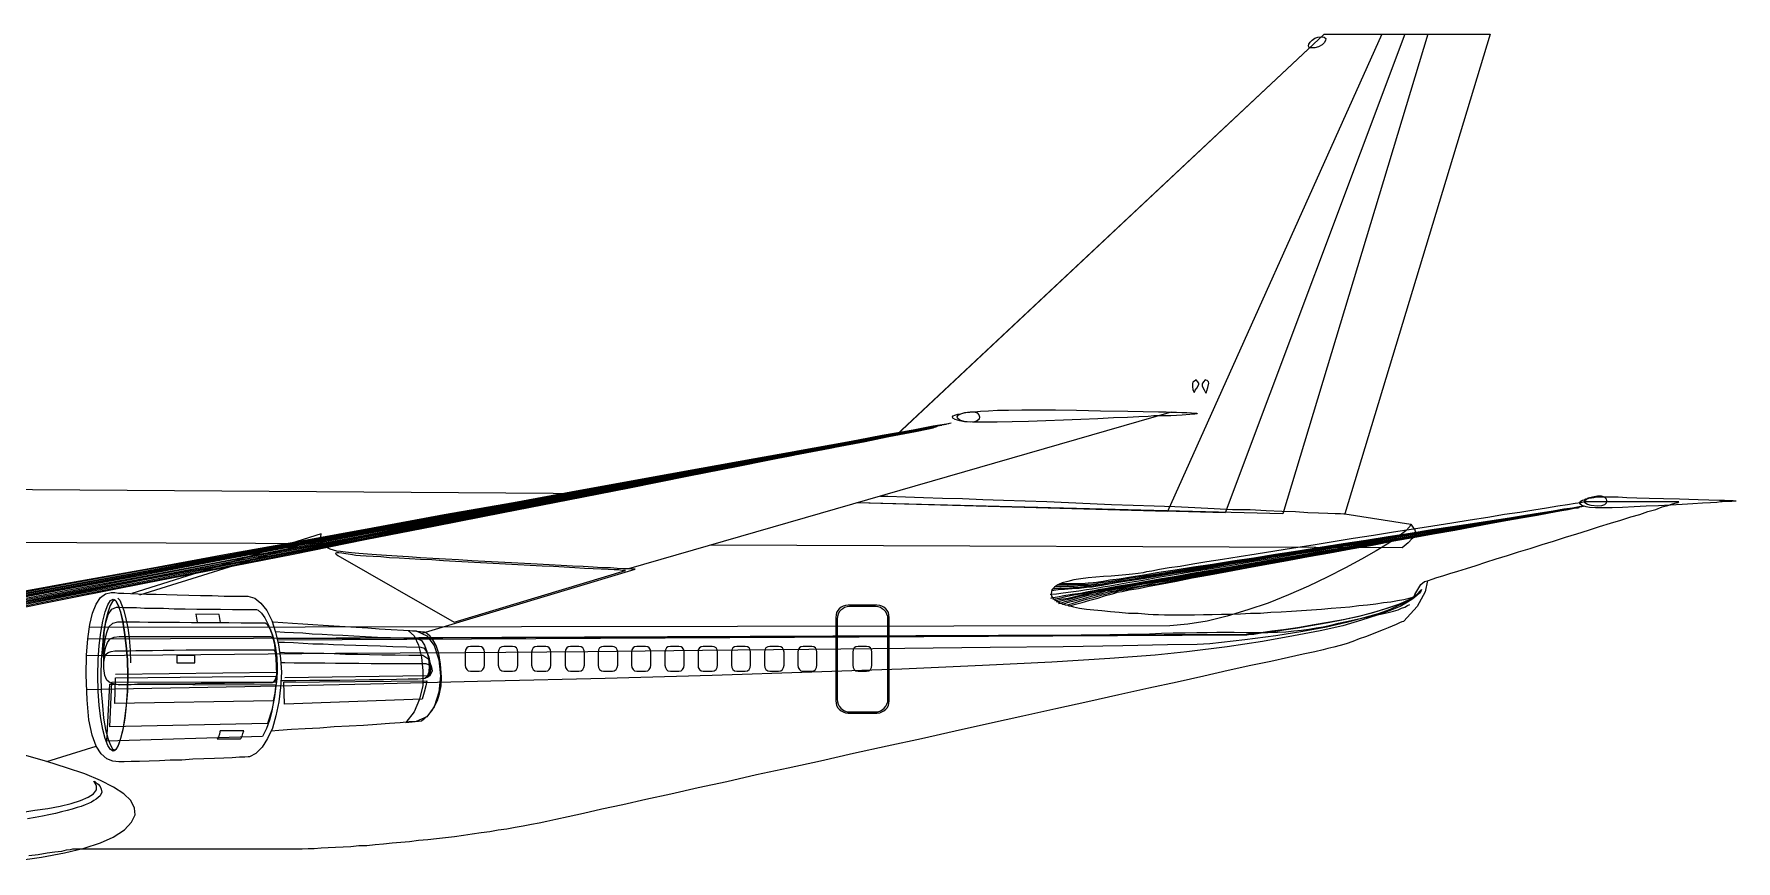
# Model space of a CAD drawing. Extents: x 895 to 2905, y -3 to 221.
# Drawn here: x 1027.1 to 1139.8, y -1.8 to 53 of the extents above; entities that cross this region are included whole.
import ezdxf

# ---------------------------------------------------------------- set-up
doc = ezdxf.new("R2010")
doc.units = 0
doc.header["$MEASUREMENT"] = 0
doc.layers.get('0').update_dxf_attribs({"linetype": 'CONTINUOUS'})

msp = doc.modelspace()

# ---------------------------------------------------------------- linework, layer by layer
for p, q in [((1102.37, 27.93), (1066.47, 17.57)), ((1027.97, 4.81), (1031.25, 5.83))]:
    msp.add_line(p, q)
at = {"linetype": 'Continuous'}
for points in [[(1117.85, 52.96), (1105.95, 21.28), (1081.58, 21.93)], [(1116.32, 52.96), (1102.14, 21.35), (1081.58, 21.93)], [(1084.21, 26.42), (1112.51, 52.96), (1119.37, 52.96), (1109.77, 21.2), (1081.59, 21.93)], [(1084.18, 26.42), (1112.51, 52.96)], [(1084.21, 26.42), (1112.51, 52.96), (1117.85, 52.96)], [(1084.21, 26.42), (1112.51, 52.96), (1116.32, 52.96)], [(1112.51, 52.96), (1123.49, 52.96), (1113.88, 21.2), (1118.23, 20.51), (1118.46, 20.19)], [(1112.33, 52.78), (1112.51, 52.76), (1112.61, 52.66), (1112.59, 52.53), (1112.51, 52.38), (1112.36, 52.25), (1112.13, 52.12), (1111.88, 52.05), (1111.6, 52.05), (1111.49, 52.1), (1111.47, 52.17), (1111.49, 52.3), (1111.57, 52.43), (1111.7, 52.55), (1111.88, 52.68), (1112.08, 52.76), (1112.33, 52.78)], [(1103.9, 29.23), (1103.92, 29.25), (1103.97, 29.38), (1104.07, 29.53), (1104.2, 29.76), (1104.2, 29.86), (1104.13, 29.96), (1104.05, 30.04), (1104.02, 30.07), (1104, 30.04), (1103.92, 29.99), (1103.82, 29.91), (1103.8, 29.84), (1103.8, 29.74), (1103.8, 29.61), (1103.82, 29.43), (1103.9, 29.23)], [(1104.68, 29.2), (1104.71, 29.25), (1104.74, 29.35), (1104.81, 29.56), (1104.86, 29.86), (1104.84, 29.94), (1104.76, 30.02), (1104.68, 30.04), (1104.63, 30.07), (1104.61, 30.04), (1104.53, 29.96), (1104.46, 29.86), (1104.43, 29.79), (1104.43, 29.68), (1104.48, 29.56), (1104.56, 29.41), (1104.68, 29.2)], [(1024.46, 15.38), (1029.37, 16.29), (1034.32, 17.24), (1039.28, 18.15), (1044.18, 19.06), (1049.01, 19.95), (1053.71, 20.84), (1058.29, 21.68), (1062.63, 22.49), (1066.75, 23.26), (1070.61, 23.99), (1074.14, 24.65), (1077.34, 25.24), (1080.14, 25.75), (1082.53, 26.2), (1084.46, 26.56), (1085.88, 26.81), (1086.74, 26.99), (1087.05, 27.04)], [(1024.54, 15.46), (1029.47, 16.37), (1034.43, 17.29), (1039.38, 18.23), (1044.28, 19.12), (1049.11, 20.03), (1053.84, 20.89), (1058.39, 21.73), (1062.76, 22.55), (1066.87, 23.31), (1070.74, 24.02), (1074.29, 24.68), (1077.47, 25.26), (1080.29, 25.8), (1082.68, 26.23), (1084.61, 26.58), (1086.01, 26.84), (1086.9, 27.02), (1087.2, 27.07)], [(1024.59, 15.56), (1029.52, 16.47), (1034.5, 17.39), (1039.46, 18.3), (1044.39, 19.19), (1049.21, 20.11), (1053.94, 20.97), (1058.51, 21.81), (1062.88, 22.62), (1067, 23.38), (1070.86, 24.1), (1074.42, 24.73), (1077.62, 25.31), (1080.44, 25.85), (1082.83, 26.28), (1084.74, 26.64), (1086.16, 26.89), (1087.05, 27.07), (1087.35, 27.12)], [(1024.67, 15.63), (1029.62, 16.52), (1034.58, 17.44), (1039.56, 18.35), (1044.49, 19.27), (1049.32, 20.16), (1054.04, 21.02), (1058.62, 21.86), (1062.99, 22.65), (1067.13, 23.41), (1070.99, 24.12), (1074.55, 24.78), (1077.75, 25.37), (1080.57, 25.87), (1082.96, 26.31), (1084.89, 26.66), (1086.31, 26.92), (1087.2, 27.09), (1087.51, 27.14)], [(1024.74, 15.71), (1029.7, 16.63), (1034.68, 17.54), (1039.66, 18.43), (1044.59, 19.34), (1049.44, 20.23), (1054.17, 21.1), (1058.74, 21.94), (1063.11, 22.72), (1067.26, 23.49), (1071.14, 24.2), (1074.7, 24.83), (1077.9, 25.42), (1080.72, 25.92), (1083.11, 26.36), (1085.04, 26.71), (1086.47, 26.97), (1087.35, 27.14), (1087.66, 27.19)], [(1024.82, 15.79), (1029.78, 16.7), (1034.76, 17.59), (1039.74, 18.51), (1044.69, 19.39), (1049.54, 20.28), (1054.27, 21.15), (1058.87, 21.96), (1063.24, 22.77), (1067.38, 23.51), (1071.27, 24.22), (1074.83, 24.86), (1078.05, 25.44), (1080.88, 25.95), (1083.26, 26.41), (1085.19, 26.74), (1086.62, 27.02), (1087.51, 27.17), (1087.81, 27.22)], [(1088.32, 27.8), (1088.45, 27.83), (1088.6, 27.86), (1088.8, 27.91), (1089.06, 27.93), (1089.36, 27.96), (1089.77, 28.01), (1090.28, 28.03), (1090.89, 28.06), (1091.62, 28.06), (1092.49, 28.08), (1093.53, 28.08), (1094.72, 28.08), (1096.12, 28.06), (1097.7, 28.03), (1099.5, 28.01), (1101.53, 27.96), (1101.61, 27.96), (1101.79, 27.96), (1102.04, 27.96), (1102.37, 27.93), (1102.73, 27.93), (1103.08, 27.91), (1103.41, 27.91), (1103.72, 27.88), (1103.95, 27.86), (1104.07, 27.86), (1104.1, 27.83), (1103.95, 27.8), (1103.62, 27.78), (1103.11, 27.73), (1102.35, 27.7), (1101.36, 27.68), (1101.23, 27.68), (1100.85, 27.65), (1100.24, 27.63), (1099.48, 27.58), (1098.56, 27.55), (1097.52, 27.5), (1096.4, 27.45), (1095.26, 27.4), (1094.09, 27.35), (1092.94, 27.32), (1091.85, 27.3), (1090.86, 27.27), (1089.97, 27.27), (1089.24, 27.27), (1088.7, 27.3), (1088.4, 27.35), (1088.09, 27.45), (1087.94, 27.53), (1087.91, 27.63), (1087.96, 27.68), (1088.07, 27.73), (1088.19, 27.78), (1088.27, 27.8), (1088.32, 27.8)], [(1089.08, 27.96), (1089.34, 27.96), (1089.54, 27.88), (1089.64, 27.75), (1089.69, 27.63), (1089.67, 27.47), (1089.54, 27.37), (1089.36, 27.3), (1089.08, 27.27), (1088.68, 27.32), (1088.4, 27.4), (1088.24, 27.53), (1088.22, 27.63), (1088.29, 27.73), (1088.47, 27.83), (1088.73, 27.91), (1089.08, 27.96)], [(1086.9, 26.99), (1086.59, 26.94), (1085.73, 26.76), (1084.31, 26.51), (1082.37, 26.15), (1080.01, 25.7), (1077.19, 25.19), (1074.01, 24.58), (1070.48, 23.92), (1066.62, 23.21), (1062.5, 22.44), (1058.16, 21.63), (1053.61, 20.77), (1048.91, 19.88), (1044.08, 18.99), (1039.18, 18.07), (1034.25, 17.13), (1029.29, 16.22), (1024.39, 15.3)], [(1086.9, 26.99), (1086.59, 26.94), (1085.73, 26.76), (1084.31, 26.51), (1082.37, 26.13), (1080.01, 25.7), (1077.22, 25.16), (1074.01, 24.55), (1070.48, 23.89), (1066.65, 23.16), (1062.53, 22.39), (1058.18, 21.55), (1053.64, 20.72), (1048.93, 19.83), (1044.11, 18.91), (1039.2, 17.97), (1034.27, 17.03), (1029.32, 16.12), (1024.41, 15.18)], [(1024.46, 15.13), (1029.37, 16.07), (1034.3, 17.01), (1039.23, 17.95), (1044.13, 18.86), (1048.93, 19.78), (1053.64, 20.69), (1058.16, 21.53), (1062.5, 22.37), (1066.62, 23.16), (1070.46, 23.87), (1073.99, 24.55), (1077.17, 25.16), (1079.96, 25.7), (1082.35, 26.13), (1084.25, 26.51), (1085.68, 26.76), (1086.54, 26.94), (1086.85, 26.99)], [(1024.52, 15.05), (1029.42, 15.99), (1034.35, 16.93), (1039.28, 17.87), (1044.16, 18.81), (1048.96, 19.73), (1053.66, 20.64), (1058.18, 21.5), (1062.5, 22.32), (1066.62, 23.1), (1070.46, 23.84), (1073.99, 24.5), (1077.17, 25.11), (1079.96, 25.64), (1082.32, 26.1), (1084.23, 26.48), (1085.65, 26.74), (1086.52, 26.92), (1086.82, 26.97)], [(1024.54, 15), (1029.45, 15.94), (1034.37, 16.88), (1039.28, 17.84), (1044.16, 18.79), (1048.96, 19.7), (1053.64, 20.59), (1058.16, 21.48), (1062.5, 22.29), (1066.59, 23.08), (1070.43, 23.82), (1073.94, 24.5), (1077.11, 25.11), (1079.91, 25.64), (1082.27, 26.1), (1084.18, 26.46), (1085.6, 26.74), (1086.47, 26.92), (1086.77, 26.97)], [(1024.57, 14.92), (1029.45, 15.86), (1034.35, 16.83), (1039.28, 17.77), (1044.16, 18.71), (1048.93, 19.65), (1053.61, 20.54), (1058.13, 21.43), (1062.45, 22.27), (1066.57, 23.05), (1070.38, 23.79), (1073.91, 24.48), (1077.06, 25.09), (1079.86, 25.62), (1082.22, 26.08), (1084.13, 26.43), (1085.55, 26.71), (1086.41, 26.89), (1086.72, 26.94)], [(1024.67, 14.85), (1029.55, 15.81), (1034.45, 16.75), (1039.36, 17.72), (1044.21, 18.66), (1049.01, 19.6), (1053.66, 20.49), (1058.18, 21.38), (1062.48, 22.22), (1066.57, 23), (1070.38, 23.74), (1073.89, 24.43), (1077.06, 25.03), (1079.83, 25.59), (1082.2, 26.05), (1084.1, 26.41), (1085.5, 26.69), (1086.36, 26.86), (1086.67, 26.92)], [(1024.74, 14.77), (1029.6, 15.74), (1034.5, 16.68), (1039.38, 17.64), (1044.23, 18.61), (1049.01, 19.52), (1053.66, 20.44), (1058.16, 21.33), (1062.48, 22.16), (1066.54, 22.95), (1070.36, 23.71), (1073.86, 24.4), (1077.01, 25.01), (1079.81, 25.54), (1082.15, 26.03), (1084.05, 26.38), (1085.45, 26.66), (1086.31, 26.84), (1086.62, 26.89)], [(1024.8, 14.69), (1029.65, 15.66), (1034.55, 16.63), (1039.43, 17.59), (1044.28, 18.53), (1049.04, 19.5), (1053.69, 20.41), (1058.18, 21.3), (1062.48, 22.14), (1066.54, 22.93), (1070.36, 23.69), (1073.84, 24.37), (1076.99, 25.01), (1079.76, 25.54), (1082.12, 26), (1084, 26.38), (1085.4, 26.66), (1086.26, 26.84), (1086.57, 26.89)], [(964.35, 23.26), (1064.61, 22.55)], [(964.35, 23.26), (1064.61, 22.55)], [(964.35, 23.26), (1064.61, 22.55)], [(1083.14, 22.38), (1083.64, 22.37), (1084.79, 22.32), (1085.98, 22.29), (1087.25, 22.24), (1088.57, 22.22), (1089.92, 22.16), (1091.29, 22.11), (1092.72, 22.06), (1094.14, 22.01), (1095.59, 21.96), (1097.01, 21.89), (1098.43, 21.83), (1099.86, 21.78), (1101.25, 21.73), (1102.63, 21.68), (1103.95, 21.63), (1105.22, 21.55), (1106.44, 21.5), (1107.61, 21.48), (1108.67, 21.43), (1109.69, 21.38), (1110.6, 21.35), (1111.42, 21.3), (1112.13, 21.28), (1112.74, 21.25), (1113.22, 21.22), (1113.58, 21.22), (1113.81, 21.2), (1113.88, 21.2), (1118.23, 20.51), (1118.18, 20.36), (1117.9, 20.08), (1117.44, 19.73), (1116.78, 19.27), (1115.94, 18.76), (1114.98, 18.2), (1113.91, 17.62), (1112.71, 17.01), (1111.47, 16.42), (1110.15, 15.84), (1108.8, 15.3), (1107.45, 14.85), (1106.08, 14.44), (1104.76, 14.11), (1103.49, 13.91), (1102.3, 13.8), (1030.79, 13.68)], [(1083.14, 22.38), (1083.64, 22.37), (1084.79, 22.32), (1085.98, 22.29), (1087.25, 22.24), (1088.57, 22.22), (1089.92, 22.16), (1091.29, 22.11), (1092.72, 22.06), (1094.14, 22.01), (1095.59, 21.96), (1097.01, 21.89), (1098.43, 21.83), (1099.86, 21.78), (1101.25, 21.73), (1102.63, 21.68), (1103.95, 21.63), (1105.22, 21.55), (1106.44, 21.5), (1107.61, 21.48), (1108.67, 21.43), (1109.69, 21.38), (1110.6, 21.35), (1111.42, 21.3), (1112.13, 21.28), (1112.74, 21.25), (1113.22, 21.22), (1113.58, 21.22), (1113.81, 21.2), (1113.88, 21.2), (1118.23, 20.51), (1118.35, 20.34), (1118.48, 20.21), (1118.53, 20.06), (1118.56, 19.93), (1118.48, 19.78), (1118.33, 19.57), (1118.05, 19.29), (1117.67, 18.96), (1071.9, 19.13)], [(1129.46, 21.66), (1129.36, 21.63), (1129.1, 21.61), (1128.67, 21.53), (1128.09, 21.43), (1127.38, 21.3), (1126.54, 21.17), (1125.57, 21), (1124.5, 20.82), (1123.36, 20.64), (1122.12, 20.44), (1120.79, 20.21), (1119.42, 19.98), (1118, 19.75), (1116.55, 19.5), (1115.08, 19.24), (1113.6, 19.01), (1112.1, 18.76), (1110.63, 18.51), (1109.16, 18.25), (1107.73, 18.02), (1106.36, 17.79), (1105.04, 17.57), (1103.77, 17.36), (1102.6, 17.16), (1101.51, 16.98), (1100.52, 16.8), (1099.65, 16.65), (1098.92, 16.52), (1098.31, 16.42), (1097.85, 16.35), (1097.54, 16.29), (1097.42, 16.27), (1097.16, 16.22), (1096.78, 16.17), (1096.27, 16.09), (1095.74, 16.02), (1095.23, 15.96), (1094.8, 15.89), (1094.49, 15.86), (1094.37, 15.84)], [(1094.42, 15.63), (1094.55, 15.66), (1094.85, 15.71), (1095.28, 15.79), (1095.82, 15.89), (1096.38, 15.96), (1096.88, 16.07), (1097.29, 16.14), (1097.54, 16.19), (1097.67, 16.22), (1097.98, 16.27), (1098.43, 16.35), (1099.04, 16.45), (1099.78, 16.57), (1100.64, 16.73), (1101.61, 16.9), (1102.7, 17.08), (1103.87, 17.29), (1105.12, 17.49), (1106.44, 17.72), (1107.81, 17.95), (1109.23, 18.2), (1110.68, 18.45), (1112.15, 18.71), (1113.65, 18.96), (1115.13, 19.22), (1116.6, 19.47), (1118.05, 19.7), (1119.45, 19.95), (1120.82, 20.18), (1122.12, 20.41), (1123.36, 20.61), (1124.5, 20.82), (1125.57, 21), (1126.54, 21.15), (1127.38, 21.3), (1128.09, 21.43), (1128.65, 21.53), (1129.08, 21.61), (1129.33, 21.63), (1129.43, 21.66)], [(1094.44, 15.94), (1094.47, 15.76), (1094.57, 15.61), (1094.72, 15.48), (1094.95, 15.35), (1095.21, 15.23), (1095.54, 15.15), (1095.92, 15.05), (1096.32, 14.97), (1096.78, 14.9), (1097.26, 14.85), (1097.8, 14.8), (1098.36, 14.74), (1098.94, 14.69), (1099.55, 14.64), (1100.19, 14.62), (1100.85, 14.57), (1101.18, 14.54), (1101.53, 14.54), (1101.94, 14.52), (1102.4, 14.52), (1102.88, 14.52), (1103.39, 14.52), (1103.92, 14.52), (1104.51, 14.54), (1105.09, 14.54), (1105.7, 14.57), (1106.34, 14.57), (1106.97, 14.59), (1107.63, 14.62), (1108.29, 14.64), (1108.98, 14.69), (1109.66, 14.72), (1110.33, 14.77), (1111.01, 14.8), (1111.67, 14.85), (1112.33, 14.9), (1112.97, 14.95), (1113.6, 15), (1114.21, 15.05), (1114.8, 15.13), (1115.38, 15.18), (1115.92, 15.25), (1116.42, 15.33), (1116.91, 15.38), (1117.36, 15.46), (1117.77, 15.53), (1118.13, 15.63), (1118.46, 15.71), (1118.51, 15.86), (1118.69, 16.19), (1118.89, 16.52), (1119.14, 16.73), (1119.22, 16.75), (1119.4, 16.8), (1119.65, 16.88), (1119.96, 16.98), (1120.36, 17.11), (1120.82, 17.26), (1121.35, 17.41), (1121.91, 17.59), (1122.55, 17.79), (1123.21, 18), (1123.89, 18.23), (1124.63, 18.45), (1125.37, 18.68), (1126.13, 18.91), (1126.92, 19.17), (1127.68, 19.39), (1128.47, 19.65), (1129.23, 19.88), (1129.99, 20.13), (1130.73, 20.36), (1131.44, 20.59), (1132.13, 20.79), (1132.79, 21), (1133.4, 21.17), (1133.93, 21.35), (1134.44, 21.5), (1134.87, 21.66), (1135.25, 21.76), (1135.56, 21.86), (1135.79, 21.94), (1135.91, 21.96), (1135.96, 21.99), (1129.79, 21.99), (1129.71, 21.99), (1129.48, 21.94), (1129.1, 21.89), (1128.6, 21.81), (1127.96, 21.71), (1127.22, 21.58), (1126.38, 21.45), (1125.44, 21.3), (1124.43, 21.15), (1123.34, 20.97), (1122.17, 20.79), (1120.95, 20.59), (1119.7, 20.39), (1118.41, 20.18), (1117.08, 19.98), (1115.76, 19.78), (1114.42, 19.57), (1113.1, 19.34), (1111.77, 19.14), (1110.48, 18.94), (1109.23, 18.73), (1108.01, 18.53), (1106.87, 18.35), (1105.78, 18.18), (1104.74, 18.02), (1103.82, 17.87), (1102.98, 17.72), (1102.24, 17.62), (1101.61, 17.51), (1101.1, 17.41), (1100.75, 17.36), (1100.52, 17.31), (1100.19, 17.26), (1099.81, 17.21), (1099.37, 17.16), (1098.89, 17.13), (1098.41, 17.08), (1097.9, 17.06), (1097.39, 17.01), (1096.88, 16.96), (1096.4, 16.9), (1095.94, 16.83), (1095.54, 16.73), (1095.16, 16.63), (1094.88, 16.5), (1094.65, 16.35), (1094.49, 16.17), (1094.44, 15.94)], [(1129.46, 21.66), (1129.36, 21.63), (1129.1, 21.61), (1128.67, 21.53), (1128.09, 21.43), (1127.38, 21.33), (1126.54, 21.17), (1125.57, 21.02), (1124.5, 20.84), (1123.36, 20.67), (1122.12, 20.46), (1120.79, 20.23), (1119.42, 20), (1118, 19.78), (1116.55, 19.55), (1115.08, 19.29), (1113.58, 19.06), (1112.1, 18.81), (1110.6, 18.56), (1109.16, 18.33), (1107.73, 18.1), (1106.34, 17.87), (1105.01, 17.64), (1103.77, 17.44), (1102.58, 17.26), (1101.51, 17.08), (1100.52, 16.9), (1099.63, 16.78), (1098.89, 16.65), (1098.28, 16.55), (1097.82, 16.47), (1097.52, 16.42), (1097.39, 16.4), (1097.16, 16.35), (1096.78, 16.32), (1096.3, 16.27), (1095.82, 16.24), (1095.33, 16.19), (1094.9, 16.17), (1094.62, 16.14), (1094.52, 16.14)], [(1094.55, 15.56), (1094.67, 15.58), (1094.98, 15.63), (1095.41, 15.74), (1095.94, 15.84), (1096.5, 15.94), (1097.01, 16.04), (1097.44, 16.12), (1097.7, 16.17), (1097.82, 16.19), (1098.13, 16.24), (1098.59, 16.32), (1099.17, 16.42), (1099.91, 16.57), (1100.77, 16.7), (1101.76, 16.88), (1102.83, 17.06), (1104, 17.26), (1105.24, 17.49), (1106.54, 17.72), (1107.91, 17.95), (1109.33, 18.2), (1110.78, 18.45), (1112.23, 18.68), (1113.73, 18.96), (1115.2, 19.22), (1116.65, 19.45), (1118.1, 19.7), (1119.5, 19.95), (1120.85, 20.18), (1122.17, 20.41), (1123.39, 20.61), (1124.53, 20.82), (1125.6, 21), (1126.54, 21.15), (1127.38, 21.3), (1128.09, 21.43), (1128.67, 21.53), (1129.08, 21.61), (1129.33, 21.63), (1129.43, 21.66)], [(1094.62, 16.27), (1094.72, 16.27), (1095, 16.29), (1095.41, 16.29), (1095.89, 16.32), (1096.38, 16.35), (1096.83, 16.4), (1097.21, 16.42), (1097.47, 16.45), (1097.59, 16.47), (1097.9, 16.52), (1098.36, 16.6), (1098.97, 16.7), (1099.7, 16.83), (1100.57, 16.96), (1101.56, 17.13), (1102.65, 17.31), (1103.82, 17.49), (1105.09, 17.72), (1106.41, 17.92), (1107.78, 18.15), (1109.21, 18.38), (1110.68, 18.61), (1112.15, 18.86), (1113.65, 19.12), (1115.15, 19.34), (1116.63, 19.6), (1118.08, 19.83), (1119.5, 20.06), (1120.87, 20.28), (1122.19, 20.49), (1123.41, 20.69), (1124.58, 20.87), (1125.65, 21.05), (1126.61, 21.2), (1127.45, 21.35), (1128.16, 21.45), (1128.75, 21.55), (1129.18, 21.63), (1129.43, 21.66), (1129.54, 21.68)], [(1094.67, 15.46), (1094.8, 15.48), (1095.1, 15.56), (1095.56, 15.63), (1096.1, 15.76), (1096.65, 15.89), (1097.16, 15.99), (1097.57, 16.09), (1097.85, 16.14), (1097.98, 16.17), (1098.28, 16.22), (1098.71, 16.29), (1099.32, 16.4), (1100.06, 16.55), (1100.92, 16.7), (1101.89, 16.85), (1102.96, 17.06), (1104.13, 17.26), (1105.35, 17.46), (1106.67, 17.69), (1108.01, 17.92), (1109.44, 18.18), (1110.86, 18.43), (1112.33, 18.68), (1113.81, 18.94), (1115.25, 19.19), (1116.73, 19.45), (1118.15, 19.7), (1119.55, 19.93), (1120.9, 20.18), (1122.19, 20.39), (1123.41, 20.61), (1124.55, 20.82), (1125.6, 21), (1126.56, 21.15), (1127.38, 21.3), (1128.09, 21.43), (1128.67, 21.53), (1129.08, 21.61), (1129.33, 21.63), (1129.43, 21.66)], [(1094.72, 16.4), (1094.83, 16.4), (1095.1, 16.4), (1095.51, 16.42), (1095.97, 16.42), (1096.45, 16.45), (1096.91, 16.47), (1097.29, 16.5), (1097.52, 16.52), (1097.65, 16.55), (1097.95, 16.6), (1098.41, 16.68), (1099.02, 16.78), (1099.75, 16.88), (1100.62, 17.03), (1101.61, 17.18), (1102.7, 17.36), (1103.87, 17.57), (1105.14, 17.77), (1106.46, 17.97), (1107.86, 18.2), (1109.28, 18.43), (1110.73, 18.66), (1112.23, 18.91), (1113.73, 19.14), (1115.2, 19.39), (1116.68, 19.62), (1118.15, 19.85), (1119.57, 20.08), (1120.95, 20.31), (1122.24, 20.51), (1123.49, 20.72), (1124.66, 20.92), (1125.72, 21.07), (1126.69, 21.22), (1127.53, 21.38), (1128.24, 21.48), (1128.82, 21.58), (1129.26, 21.66), (1129.51, 21.68), (1129.61, 21.71)], [(1094.8, 15.38), (1094.93, 15.41), (1095.23, 15.48), (1095.69, 15.58), (1096.22, 15.74), (1096.78, 15.86), (1097.29, 15.99), (1097.72, 16.09), (1097.98, 16.14), (1098.1, 16.17), (1098.41, 16.22), (1098.87, 16.29), (1099.45, 16.4), (1100.19, 16.52), (1101.03, 16.68), (1101.99, 16.85), (1103.06, 17.03), (1104.23, 17.24), (1105.45, 17.46), (1106.77, 17.69), (1108.11, 17.92), (1109.51, 18.18), (1110.94, 18.43), (1112.38, 18.68), (1113.86, 18.94), (1115.31, 19.19), (1116.75, 19.45), (1118.18, 19.7), (1119.57, 19.93), (1120.92, 20.16), (1122.22, 20.39), (1123.41, 20.61), (1124.55, 20.82), (1125.6, 21), (1126.54, 21.15), (1127.38, 21.3), (1128.09, 21.43), (1128.65, 21.53), (1129.05, 21.61), (1129.31, 21.63), (1129.41, 21.66)], [(1094.85, 16.5), (1094.95, 16.5), (1095.21, 16.5), (1095.56, 16.5), (1096.02, 16.52), (1096.45, 16.52), (1096.88, 16.55), (1097.24, 16.57), (1097.47, 16.6), (1097.59, 16.63), (1097.9, 16.68), (1098.36, 16.75), (1098.97, 16.83), (1099.73, 16.96), (1100.59, 17.11), (1101.58, 17.26), (1102.68, 17.44), (1103.87, 17.62), (1105.12, 17.82), (1106.46, 18.02), (1107.84, 18.25), (1109.28, 18.48), (1110.73, 18.71), (1112.23, 18.94), (1113.73, 19.19), (1115.23, 19.42), (1116.7, 19.65), (1118.18, 19.88), (1119.6, 20.11), (1120.97, 20.34), (1122.29, 20.54), (1123.54, 20.74), (1124.68, 20.92), (1125.77, 21.1), (1126.74, 21.25), (1127.58, 21.38), (1128.29, 21.48), (1128.87, 21.58), (1129.31, 21.66), (1129.56, 21.68), (1129.66, 21.71)], [(1094.93, 15.28), (1095.05, 15.3), (1095.36, 15.41), (1095.82, 15.51), (1096.35, 15.66), (1096.91, 15.81), (1097.44, 15.94), (1097.85, 16.04), (1098.13, 16.12), (1098.26, 16.14), (1098.56, 16.19), (1098.99, 16.27), (1099.6, 16.4), (1100.31, 16.52), (1101.18, 16.68), (1102.14, 16.83), (1103.21, 17.03), (1104.35, 17.24), (1105.57, 17.44), (1106.87, 17.67), (1108.22, 17.92), (1109.61, 18.15), (1111.04, 18.4), (1112.49, 18.66), (1113.93, 18.94), (1115.38, 19.19), (1116.83, 19.45), (1118.25, 19.67), (1119.63, 19.93), (1120.97, 20.16), (1122.24, 20.39), (1123.46, 20.61), (1124.58, 20.82), (1125.62, 21), (1126.56, 21.15), (1127.38, 21.3), (1128.09, 21.43), (1128.65, 21.53), (1129.05, 21.61), (1129.33, 21.63), (1129.41, 21.66)], [(1095, 16.6), (1095.08, 16.6), (1095.33, 16.6), (1095.66, 16.6), (1096.07, 16.6), (1096.48, 16.6), (1096.88, 16.63), (1097.21, 16.65), (1097.44, 16.68), (1097.57, 16.7), (1097.87, 16.75), (1098.33, 16.83), (1098.94, 16.9), (1099.7, 17.03), (1100.57, 17.16), (1101.56, 17.34), (1102.65, 17.49), (1103.85, 17.69), (1105.12, 17.87), (1106.44, 18.1), (1107.84, 18.3), (1109.28, 18.53), (1110.76, 18.76), (1112.23, 18.99), (1113.76, 19.24), (1115.25, 19.47), (1116.73, 19.7), (1118.2, 19.93), (1119.63, 20.16), (1121, 20.36), (1122.32, 20.56), (1123.59, 20.77), (1124.76, 20.94), (1125.83, 21.12), (1126.79, 21.28), (1127.65, 21.4), (1128.37, 21.53), (1128.95, 21.61), (1129.38, 21.68), (1129.64, 21.71), (1129.74, 21.73)], [(1095.16, 15.23), (1095.28, 15.25), (1095.59, 15.35), (1096.04, 15.46), (1096.58, 15.61), (1097.11, 15.76), (1097.62, 15.89), (1098.05, 15.99), (1098.31, 16.07), (1098.43, 16.09), (1098.74, 16.14), (1099.2, 16.24), (1099.81, 16.35), (1100.52, 16.47), (1101.38, 16.65), (1102.32, 16.8), (1103.39, 17.01), (1104.53, 17.21), (1105.75, 17.44), (1107.05, 17.67), (1108.39, 17.9), (1109.77, 18.15), (1111.19, 18.4), (1112.61, 18.66), (1114.06, 18.91), (1115.51, 19.17), (1116.93, 19.42), (1118.33, 19.67), (1119.7, 19.93), (1121.02, 20.16), (1122.29, 20.39), (1123.51, 20.61), (1124.63, 20.79), (1125.65, 21), (1126.59, 21.15), (1127.4, 21.3), (1128.09, 21.43), (1128.65, 21.53), (1129.05, 21.61), (1129.33, 21.63), (1129.41, 21.66)], [(1095.38, 15.15), (1095.51, 15.18), (1095.82, 15.28), (1096.25, 15.41), (1096.78, 15.56), (1097.32, 15.69), (1097.82, 15.84), (1098.23, 15.94), (1098.48, 16.02), (1098.64, 16.04), (1098.94, 16.12), (1099.4, 16.19), (1100.01, 16.32), (1100.72, 16.45), (1101.58, 16.6), (1102.55, 16.78), (1103.59, 16.98), (1104.74, 17.18), (1105.95, 17.41), (1107.23, 17.64), (1108.55, 17.87), (1109.92, 18.12), (1111.32, 18.38), (1112.74, 18.63), (1114.19, 18.91), (1115.61, 19.17), (1117.03, 19.42), (1118.43, 19.67), (1119.78, 19.9), (1121.1, 20.13), (1122.34, 20.36), (1123.54, 20.59), (1124.66, 20.79), (1125.67, 20.97), (1126.59, 21.12), (1127.4, 21.28), (1128.09, 21.4), (1128.65, 21.5), (1129.05, 21.58), (1129.31, 21.61), (1129.38, 21.63)], [(1095.61, 15.1), (1095.74, 15.13), (1096.04, 15.23), (1096.48, 15.33), (1096.99, 15.48), (1097.52, 15.63), (1098.03, 15.79), (1098.41, 15.89), (1098.66, 15.96), (1098.81, 16.02), (1099.14, 16.07), (1099.6, 16.17), (1100.21, 16.27), (1100.92, 16.42), (1101.79, 16.57), (1102.73, 16.75), (1103.77, 16.96), (1104.91, 17.16), (1106.11, 17.39), (1107.38, 17.62), (1108.7, 17.87), (1110.07, 18.12), (1111.47, 18.38), (1112.87, 18.63), (1114.29, 18.89), (1115.71, 19.14), (1117.11, 19.42), (1118.51, 19.65), (1119.85, 19.9), (1121.15, 20.13), (1122.4, 20.36), (1123.56, 20.59), (1124.66, 20.79), (1125.67, 20.97), (1126.59, 21.12), (1127.4, 21.28), (1128.06, 21.4), (1128.62, 21.5), (1129.03, 21.58), (1129.28, 21.61), (1129.36, 21.63)], [(1129.87, 22.19), (1129.97, 22.22), (1130.07, 22.27), (1130.2, 22.27), (1130.35, 22.29), (1130.55, 22.32), (1130.78, 22.32), (1131.09, 22.32), (1131.49, 22.32), (1131.95, 22.32), (1132.53, 22.29), (1133.19, 22.27), (1134.01, 22.24), (1134.95, 22.22), (1136.01, 22.19), (1137.26, 22.16), (1138.66, 22.11), (1138.76, 22.11), (1138.99, 22.11), (1139.29, 22.09), (1139.57, 22.09), (1139.75, 22.06), (1139.75, 22.04), (1139.47, 22.01), (1138.84, 21.99), (1138.73, 21.99), (1138.48, 21.96), (1138.07, 21.94), (1137.54, 21.91), (1136.9, 21.86), (1136.19, 21.83), (1135.41, 21.78), (1134.62, 21.73), (1133.8, 21.71), (1133.02, 21.66), (1132.25, 21.63), (1131.57, 21.61), (1130.93, 21.61), (1130.45, 21.61), (1130.07, 21.63), (1129.84, 21.66), (1129.56, 21.76), (1129.41, 21.86), (1129.41, 21.96), (1129.48, 22.04), (1129.59, 22.11), (1129.71, 22.14), (1129.81, 22.19), (1129.87, 22.19)], [(1130.58, 22.39), (1130.83, 22.39), (1131.03, 22.32), (1131.16, 22.19), (1131.19, 22.06), (1131.16, 21.91), (1131.06, 21.81), (1130.86, 21.73), (1130.58, 21.71), (1130.17, 21.76), (1129.92, 21.83), (1129.76, 21.94), (1129.74, 22.04), (1129.81, 22.14), (1129.97, 22.27), (1130.25, 22.34), (1130.58, 22.39)], [(1047.69, 19.22), (905.85, 19.75)], [(1052.77, 13.3), (1052.77, 13.3), (1052.82, 13.3), (1066.9, 17.54), (1066.85, 17.54), (1066.7, 17.54), (1066.47, 17.57), (1066.14, 17.57), (1065.73, 17.59), (1065.27, 17.62), (1064.71, 17.64), (1064.13, 17.67), (1063.47, 17.72), (1062.76, 17.74), (1062.02, 17.79), (1061.23, 17.82), (1060.42, 17.87), (1059.58, 17.92), (1058.72, 17.95), (1057.85, 18), (1056.96, 18.05), (1056.1, 18.1), (1055.21, 18.15), (1054.37, 18.2), (1053.53, 18.25), (1052.7, 18.3), (1051.91, 18.35), (1051.17, 18.4), (1050.46, 18.45), (1049.8, 18.48), (1049.19, 18.53), (1048.63, 18.58), (1048.15, 18.63), (1047.74, 18.66), (1047.41, 18.71), (1047.16, 18.73), (1046.72, 18.86), (1046.42, 19.01), (1046.24, 19.19), (1046.14, 19.39), (1046.09, 19.57), (1046.11, 19.73), (1046.14, 19.83), (1046.14, 19.88), (1033.6, 15.93)], [(1045.63, 19.42), (1034.12, 15.81)], [(1047.23, 18.45), (1054.93, 14.03), (1066.26, 17.46), (1066.21, 17.46), (1066.06, 17.46), (1065.83, 17.49), (1065.53, 17.49), (1065.12, 17.51), (1064.66, 17.54), (1064.13, 17.57), (1063.55, 17.59), (1062.91, 17.64), (1062.22, 17.67), (1061.51, 17.72), (1060.75, 17.74), (1059.96, 17.79), (1059.15, 17.82), (1058.34, 17.87), (1057.52, 17.92), (1056.68, 17.97), (1055.85, 18), (1055.03, 18.05), (1054.22, 18.1), (1053.46, 18.15), (1052.7, 18.18), (1051.98, 18.23), (1051.3, 18.28), (1050.66, 18.3), (1050.08, 18.35), (1049.57, 18.38), (1049.11, 18.4), (1048.73, 18.43), (1048.43, 18.45), (1048.2, 18.48), (1048.07, 18.51), (1047.77, 18.56), (1047.51, 18.61), (1047.31, 18.63), (1047.18, 18.63), (1047.11, 18.61), (1047.08, 18.58), (1047.13, 18.53), (1047.23, 18.45)], [(1119.35, 16.79), (1119.19, 16.04), (1118.66, 15.08), (1117.77, 14.11), (1117.75, 14.08), (1117.64, 14.06), (1117.49, 13.98), (1117.26, 13.88), (1117.01, 13.78), (1116.73, 13.65), (1116.4, 13.53), (1116.02, 13.37), (1115.64, 13.22), (1115.23, 13.07), (1114.82, 12.92), (1114.39, 12.76), (1113.96, 12.61), (1113.55, 12.48), (1113.15, 12.38), (1112.74, 12.28), (1112.43, 12.2), (1111.88, 12.08), (1111.11, 11.92), (1110.15, 11.7), (1108.98, 11.44), (1107.66, 11.16), (1106.16, 10.83), (1104.53, 10.45), (1102.78, 10.07), (1100.9, 9.66), (1098.92, 9.23), (1096.86, 8.77), (1094.75, 8.29), (1092.56, 7.81), (1090.35, 7.33), (1088.09, 6.82), (1085.86, 6.31), (1083.59, 5.83), (1081.36, 5.34), (1079.17, 4.83), (1077.04, 4.38), (1074.95, 3.92), (1072.97, 3.46), (1071.07, 3.06), (1069.26, 2.65), (1067.61, 2.29), (1066.09, 1.94), (1064.71, 1.66), (1063.49, 1.38), (1062.48, 1.15), (1061.67, 0.97), (1061.06, 0.85), (1060.55, 0.74), (1060.04, 0.64), (1059.51, 0.54), (1058.97, 0.44), (1058.41, 0.34), (1057.85, 0.26), (1057.29, 0.16), (1056.71, 0.08), (1056.13, 0.01), (1055.54, -0.09), (1054.96, -0.17), (1054.35, -0.25), (1053.76, -0.3), (1053.18, -0.37), (1052.57, -0.42), (1051.98, -0.5), (1051.4, -0.55), (1050.84, -0.6), (1050.26, -0.65), (1049.7, -0.7), (1049.16, -0.76), (1048.63, -0.78), (1048.1, -0.83), (1047.59, -0.86), (1047.08, -0.88), (1046.6, -0.91), (1046.14, -0.93), (1045.68, -0.96), (1045.28, -0.96), (1044.87, -0.98), (1044.49, -0.98), (1044.13, -0.98), (1043.4, -0.98), (1042.58, -0.98), (1041.67, -0.98), (1040.73, -0.98), (1039.71, -0.98), (1038.69, -0.98), (1037.63, -0.98), (1036.59, -0.98), (1035.54, -0.98), (1034.53, -0.98), (1033.54, -0.98), (1032.62, -0.98), (1031.76, -0.98), (1030.97, -0.98), (1030.31, -0.98), (1029.72, -0.98), (1029.67, -0.98), (1029.52, -1.03), (1029.27, -1.06), (1028.94, -1.14), (1028.51, -1.19), (1028, -1.26), (1027.41, -1.37), (1026.78, -1.44)], [(1032.24, 15.99), (1032.29, 15.99), (1032.47, 15.99), (1032.72, 15.96), (1033.08, 15.96), (1033.51, 15.94), (1034.02, 15.91), (1034.58, 15.89), (1035.21, 15.89), (1035.9, 15.86), (1036.61, 15.84), (1037.37, 15.81), (1038.14, 15.79), (1038.92, 15.79), (1039.71, 15.76), (1040.5, 15.76), (1041.29, 15.76), (1041.74, 15.63), (1042.15, 15.3), (1042.53, 14.8), (1042.86, 14.14), (1043.12, 13.37), (1043.32, 12.53), (1043.45, 11.62), (1043.5, 10.73), (1043.45, 9.71), (1043.34, 8.75), (1043.14, 7.83), (1042.91, 7.02), (1042.58, 6.33), (1042.23, 5.75), (1041.82, 5.34), (1041.39, 5.11), (1041.31, 5.11), (1041.08, 5.09), (1040.73, 5.09), (1040.24, 5.06), (1039.69, 5.04), (1039.08, 5.01), (1038.36, 4.99), (1037.65, 4.96), (1036.92, 4.91), (1036.15, 4.89), (1035.44, 4.86), (1034.76, 4.83), (1034.12, 4.81), (1033.56, 4.81), (1033.1, 4.78), (1032.75, 4.78), (1032.34, 4.83), (1031.94, 4.99), (1031.58, 5.32), (1031.25, 5.83), (1030.97, 6.56), (1030.77, 7.58), (1030.64, 8.9), (1030.59, 10.55), (1030.61, 11.85), (1030.69, 12.94), (1030.82, 13.88), (1031, 14.64), (1031.25, 15.23), (1031.53, 15.66), (1031.86, 15.91), (1032.24, 15.99)], [(1030.69, 12.94), (1107.38, 13.25), (1107.5, 13.27), (1107.84, 13.3), (1108.34, 13.35), (1109.03, 13.45), (1109.82, 13.55), (1110.73, 13.68), (1111.7, 13.86), (1112.74, 14.03), (1113.76, 14.21), (1114.77, 14.44), (1115.74, 14.67), (1116.65, 14.95), (1117.44, 15.23), (1118.1, 15.51), (1118.61, 15.84), (1118.91, 16.17), (1118.89, 16.14), (1118.86, 16.07), (1118.74, 15.94), (1118.58, 15.79), (1118.3, 15.61), (1117.95, 15.38), (1117.47, 15.15), (1116.86, 14.87), (1116.07, 14.59), (1115.13, 14.31), (1113.98, 14.01), (1112.66, 13.7), (1111.09, 13.42), (1109.31, 13.14), (1107.25, 12.86), (1104.94, 12.61), (1104.1, 12.56), (1102.14, 12.53), (1099.17, 12.46), (1095.23, 12.41), (1090.4, 12.36), (1084.76, 12.28), (1078.41, 12.23), (1071.37, 12.15), (1063.77, 12.08), (1055.64, 12), (1047.08, 11.95), (1038.16, 11.87), (1030.61, 11.81)], [(1043.24, 12.87), (1107.38, 13.19), (1107.5, 13.22), (1107.84, 13.25), (1108.34, 13.32), (1109.03, 13.4), (1109.84, 13.53), (1110.76, 13.65), (1111.75, 13.83), (1112.76, 14.01), (1113.78, 14.21), (1114.82, 14.44), (1115.79, 14.69), (1116.68, 14.95), (1117.47, 15.23), (1118.13, 15.53), (1118.63, 15.86), (1118.94, 16.19), (1118.94, 16.17), (1118.89, 16.09), (1118.81, 15.96), (1118.63, 15.79), (1118.38, 15.58), (1118.02, 15.35), (1117.52, 15.08), (1116.86, 14.8), (1116.02, 14.49), (1114.98, 14.16), (1113.73, 13.8), (1112.23, 13.45), (1110.48, 13.12), (1108.42, 12.76), (1106.08, 12.41), (1103.41, 12.08), (1101.33, 11.85), (1098.33, 11.62), (1094.49, 11.39), (1089.9, 11.16), (1084.56, 10.93), (1078.59, 10.73), (1072.01, 10.5), (1064.92, 10.3), (1057.35, 10.12), (1049.39, 9.92), (1041.08, 9.76), (1032.47, 9.59), (1030.62, 9.55)], [(1031.35, 10.5), (1031.38, 11.54), (1031.45, 12.48), (1031.55, 13.35), (1031.68, 14.11), (1031.83, 14.72), (1032.01, 15.18), (1032.19, 15.46), (1032.37, 15.56), (1032.52, 15.46), (1032.67, 15.18), (1032.85, 14.72), (1033, 14.11), (1033.13, 13.35), (1033.23, 12.48), (1033.31, 11.54), (1033.33, 10.5), (1033.31, 9.46), (1033.23, 8.52), (1033.13, 7.66), (1033, 6.92), (1032.85, 6.33), (1032.7, 5.88), (1032.55, 5.6), (1032.37, 5.5), (1032.19, 5.6), (1032.01, 5.88), (1031.83, 6.33), (1031.68, 6.92), (1031.55, 7.66), (1031.45, 8.52), (1031.38, 9.46), (1031.35, 10.5)], [(1032.47, 5.55), (1032.6, 5.65), (1032.75, 5.93), (1032.88, 6.36), (1033.03, 6.94), (1033.16, 7.68), (1033.26, 8.52), (1033.31, 9.46), (1033.33, 10.5), (1033.31, 11.54), (1033.23, 12.48), (1033.13, 13.35), (1033, 14.08), (1032.88, 14.67), (1032.72, 15.13), (1032.6, 15.41), (1032.47, 15.51), (1032.32, 15.41), (1032.16, 15.13), (1032.01, 14.67), (1031.86, 14.08), (1031.73, 13.35), (1031.66, 12.48), (1031.58, 11.54), (1031.55, 10.5), (1031.58, 9.46), (1031.66, 8.52), (1031.73, 7.68), (1031.86, 6.94), (1032.01, 6.36), (1032.16, 5.93), (1032.32, 5.65), (1032.47, 5.55)], [(1041.85, 14.87), (1041.97, 14.82), (1042.18, 14.62), (1042.4, 14.31), (1042.63, 13.88), (1042.86, 13.27), (1043.04, 12.53), (1043.14, 11.64), (1043.17, 10.58), (1043.14, 10.37), (1043.07, 10.2), (1042.96, 10.07), (1042.84, 10.02), (1042.76, 10.02), (1042.51, 10.02), (1042.15, 10.02), (1041.64, 9.99), (1041.08, 9.99), (1040.42, 9.99), (1039.69, 9.97), (1038.95, 9.97), (1038.19, 9.97), (1037.4, 9.94), (1036.66, 9.94), (1035.98, 9.94), (1035.32, 9.92), (1034.76, 9.92), (1034.3, 9.92), (1033.97, 9.92), (1033.56, 9.89), (1033.18, 9.89), (1032.8, 9.87), (1032.47, 9.92), (1032.19, 9.99), (1031.96, 10.2), (1031.81, 10.5), (1031.76, 10.96), (1031.76, 11.44), (1031.73, 12.03), (1031.76, 12.71), (1031.78, 13.37), (1031.88, 14.01), (1032.04, 14.54), (1032.27, 14.9), (1032.6, 15.02), (1032.65, 15.02), (1032.82, 15.02), (1033.1, 15), (1033.46, 15), (1033.92, 15), (1034.45, 14.97), (1035.04, 14.97), (1035.7, 14.95), (1036.41, 14.92), (1037.14, 14.92), (1037.91, 14.9), (1038.69, 14.9), (1039.48, 14.9), (1040.27, 14.87), (1041.08, 14.87), (1041.85, 14.87)], [(1032.67, 15.63), (1032.8, 15.48), (1032.93, 15.2), (1033.08, 14.8), (1033.21, 14.26), (1033.33, 13.65), (1033.43, 12.97), (1033.49, 12.18), (1033.51, 11.34)], [(1083.72, 11.34), (1083.72, 14.34), (1083.7, 14.52), (1083.67, 14.67), (1083.59, 14.8), (1083.49, 14.92), (1083.37, 15.02), (1083.24, 15.1), (1083.09, 15.13), (1082.91, 15.15), (1081, 15.15), (1080.82, 15.13), (1080.67, 15.1), (1080.54, 15.02), (1080.42, 14.92), (1080.32, 14.8), (1080.24, 14.67), (1080.21, 14.52), (1080.19, 14.34), (1080.19, 11.34)], [(1083.64, 11.34), (1083.64, 14.26), (1083.62, 14.41), (1083.57, 14.57), (1083.49, 14.72), (1083.39, 14.82), (1083.26, 14.92), (1083.14, 15), (1082.98, 15.05), (1082.81, 15.08), (1081.1, 15.08), (1080.93, 15.05), (1080.77, 15), (1080.65, 14.92), (1080.52, 14.82), (1080.42, 14.72), (1080.34, 14.57), (1080.29, 14.41), (1080.27, 14.26), (1080.27, 11.29)], [(1097.59, 13.19), (1097.7, 13.19), (1097.95, 13.19), (1098.33, 13.22), (1098.87, 13.22), (1099.5, 13.25), (1100.19, 13.25), (1100.95, 13.27), (1101.74, 13.3), (1102.52, 13.32), (1103.31, 13.32), (1104.07, 13.35), (1104.76, 13.35), (1105.4, 13.37), (1105.9, 13.37), (1106.29, 13.37), (1106.54, 13.37), (1107.35, 13.35), (1108.11, 13.35), (1108.78, 13.35), (1109.41, 13.37), (1109.97, 13.4), (1110.5, 13.45), (1111.01, 13.5), (1111.49, 13.58), (1111.98, 13.65), (1112.43, 13.73), (1112.94, 13.83), (1113.45, 13.96), (1113.98, 14.08), (1114.57, 14.21), (1115.2, 14.34), (1115.89, 14.49), (1116.35, 14.59), (1116.73, 14.67), (1117.08, 14.77), (1117.39, 14.85), (1117.62, 14.95), (1117.85, 15.02), (1118.02, 15.13), (1118.18, 15.2)], [(1042.43, 13.98), (1042.53, 13.93), (1042.63, 13.78), (1042.79, 13.53), (1042.91, 13.17), (1043.04, 12.69), (1043.14, 12.1), (1043.19, 11.42), (1043.19, 10.6), (1043.17, 10.4), (1043.09, 10.2), (1042.99, 10.07), (1042.84, 10.02), (1042.76, 10.02), (1042.51, 10.02), (1042.15, 10.02), (1041.64, 9.99), (1041.08, 9.99), (1040.42, 9.99), (1039.69, 9.97), (1038.95, 9.97), (1038.19, 9.97), (1037.4, 9.94), (1036.66, 9.94), (1035.98, 9.94), (1035.32, 9.92), (1034.76, 9.92), (1034.3, 9.92), (1033.97, 9.92), (1033.56, 9.89), (1033.18, 9.89), (1032.8, 9.87), (1032.47, 9.92), (1032.19, 9.99), (1031.96, 10.2), (1031.81, 10.5), (1031.76, 10.96), (1031.76, 11.39), (1031.76, 11.87), (1031.78, 12.41), (1031.83, 12.89), (1031.94, 13.35), (1032.09, 13.73), (1032.34, 13.96), (1032.67, 14.06), (1032.75, 14.06), (1032.93, 14.06), (1033.23, 14.06), (1033.64, 14.06), (1034.12, 14.06), (1034.68, 14.03), (1035.34, 14.03), (1036.03, 14.03), (1036.76, 14.03), (1037.55, 14.01), (1038.36, 14.01), (1039.2, 14.01), (1040.02, 14.01), (1040.85, 13.98), (1041.64, 13.98), (1042.43, 13.98)], [(1039.38, 14.54), (1037.83, 14.57), (1037.93, 14.03), (1039.48, 14.01), (1039.38, 14.54)], [(1042.89, 14.06), (1042.96, 14.06), (1043.6, 14.01), (1044.23, 13.96), (1044.92, 13.93), (1045.58, 13.88), (1046.27, 13.83), (1046.98, 13.8), (1047.72, 13.75), (1048.45, 13.7), (1049.21, 13.65), (1049.98, 13.6), (1050.76, 13.55), (1051.58, 13.5), (1052.42, 13.45), (1053.13, 13.14), (1053.61, 12.48), (1053.92, 11.54), (1054.02, 10.48), (1053.92, 9.41), (1053.61, 8.44), (1053.13, 7.76), (1052.42, 7.45), (1051.96, 7.43), (1051.37, 7.38), (1050.66, 7.33), (1049.82, 7.27), (1048.93, 7.2), (1047.99, 7.15), (1047, 7.1), (1046.04, 7.02), (1045.07, 6.97), (1044.18, 6.92), (1043.34, 6.87), (1042.82, 6.83)], [(1042.81, 13.09), (1042.96, 12.94), (1043.09, 12.46), (1043.19, 11.7), (1043.19, 10.63), (1043.17, 10.43), (1043.12, 10.22), (1043.01, 10.07), (1042.86, 10.02), (1042.79, 10.02), (1042.53, 10.02), (1042.18, 10.02), (1041.67, 9.99), (1041.08, 9.99), (1040.42, 9.99), (1039.71, 9.97), (1038.95, 9.97), (1038.19, 9.97), (1037.42, 9.94), (1036.66, 9.94), (1035.98, 9.94), (1035.32, 9.92), (1034.76, 9.92), (1034.3, 9.92), (1033.97, 9.92), (1033.56, 9.89), (1033.18, 9.89), (1032.8, 9.87), (1032.47, 9.92), (1032.19, 9.99), (1031.96, 10.2), (1031.81, 10.5), (1031.76, 10.96), (1031.76, 11.34), (1031.76, 11.72), (1031.81, 12.1), (1031.88, 12.41), (1031.99, 12.69), (1032.16, 12.92), (1032.44, 13.04), (1032.77, 13.09), (1032.85, 13.09), (1033.03, 13.09), (1033.36, 13.09), (1033.77, 13.09), (1034.3, 13.09), (1034.88, 13.09), (1035.54, 13.09), (1036.28, 13.09), (1037.04, 13.09), (1037.86, 13.09), (1038.69, 13.09), (1039.53, 13.09), (1040.4, 13.09), (1041.21, 13.09), (1042.02, 13.09), (1042.81, 13.09)], [(1043.1, 13.42), (1043.12, 13.42), (1043.7, 13.37), (1044.31, 13.35), (1044.92, 13.32), (1045.53, 13.27), (1046.19, 13.25), (1046.88, 13.19), (1047.56, 13.17), (1048.3, 13.12), (1049.06, 13.09), (1049.87, 13.04), (1050.71, 13.02), (1051.6, 12.97), (1052.54, 12.94)], [(1043.22, 12.95), (1098.08, 13.17)], [(1043.28, 12.71), (1043.7, 12.71), (1044.31, 12.69), (1044.95, 12.64), (1045.58, 12.61), (1046.27, 12.59), (1046.95, 12.56), (1047.66, 12.53), (1048.43, 12.51), (1049.19, 12.48), (1050.03, 12.46), (1050.87, 12.43), (1051.78, 12.41), (1052.72, 12.38)], [(1052.54, 12.94), (1052.77, 12.81), (1052.98, 12.51), (1053.13, 12.1), (1053.23, 11.62), (1053.28, 11.14), (1053.25, 10.73), (1053.15, 10.43), (1053, 10.3), (1052.52, 10.27), (1051.88, 10.27), (1051.12, 10.25), (1050.26, 10.22), (1049.32, 10.22), (1048.35, 10.2), (1047.36, 10.17), (1046.34, 10.17), (1045.38, 10.17), (1044.46, 10.15), (1043.6, 10.15), (1043.47, 10.15)], [(1051.91, 13.47), (1052.29, 13.12), (1052.57, 12.51), (1052.77, 11.72), (1052.87, 10.81), (1052.85, 9.84), (1052.64, 8.93), (1052.29, 8.09), (1051.73, 7.4), (1052.77, 7.5), (1053, 7.68), (1053.23, 7.91), (1053.46, 8.16), (1053.66, 8.49), (1053.84, 8.85), (1053.97, 9.28), (1054.07, 9.82), (1054.09, 10.4), (1054.04, 11.26), (1053.92, 11.95), (1053.74, 12.48), (1053.53, 12.86), (1053.33, 13.12), (1053.15, 13.27), (1053.03, 13.35), (1052.98, 13.37), (1051.91, 13.47)], [(1056.58, 10.78), (1056.74, 10.81), (1056.84, 10.91), (1056.91, 11.04), (1056.94, 11.19), (1056.94, 12.05), (1056.91, 12.2), (1056.84, 12.33), (1056.74, 12.41), (1056.58, 12.43), (1056.02, 12.43), (1055.87, 12.41), (1055.77, 12.33), (1055.69, 12.2), (1055.67, 12.05), (1055.67, 11.19), (1055.69, 11.04), (1055.77, 10.91), (1055.87, 10.81), (1056.02, 10.78), (1056.58, 10.78)], [(1058.79, 10.78), (1058.95, 10.81), (1059.05, 10.91), (1059.12, 11.04), (1059.15, 11.19), (1059.15, 12.05), (1059.12, 12.2), (1059.05, 12.33), (1058.95, 12.41), (1058.79, 12.43), (1058.21, 12.43), (1058.08, 12.41), (1057.96, 12.33), (1057.88, 12.2), (1057.85, 12.05), (1057.85, 11.19), (1057.88, 11.04), (1057.96, 10.91), (1058.08, 10.81), (1058.21, 10.78), (1058.79, 10.78)], [(1061, 10.78), (1061.13, 10.81), (1061.23, 10.91), (1061.31, 11.04), (1061.33, 11.19), (1061.33, 12.05), (1061.31, 12.2), (1061.23, 12.33), (1061.13, 12.41), (1061, 12.43), (1060.42, 12.43), (1060.27, 12.41), (1060.17, 12.33), (1060.09, 12.2), (1060.06, 12.05), (1060.06, 11.19), (1060.09, 11.04), (1060.17, 10.91), (1060.27, 10.81), (1060.42, 10.78), (1061, 10.78)], [(1063.19, 10.78), (1063.34, 10.81), (1063.44, 10.91), (1063.52, 11.04), (1063.55, 11.19), (1063.55, 12.05), (1063.52, 12.2), (1063.44, 12.33), (1063.34, 12.41), (1063.19, 12.43), (1062.63, 12.43), (1062.48, 12.41), (1062.38, 12.33), (1062.3, 12.2), (1062.28, 12.05), (1062.28, 11.19), (1062.3, 11.04), (1062.38, 10.91), (1062.48, 10.81), (1062.63, 10.78), (1063.19, 10.78)], [(1065.4, 10.78), (1065.53, 10.81), (1065.65, 10.91), (1065.73, 11.04), (1065.76, 11.19), (1065.76, 12.05), (1065.73, 12.2), (1065.65, 12.33), (1065.53, 12.41), (1065.4, 12.43), (1064.82, 12.43), (1064.69, 12.41), (1064.56, 12.33), (1064.49, 12.2), (1064.46, 12.05), (1064.46, 11.19), (1064.49, 11.04), (1064.56, 10.91), (1064.69, 10.81), (1064.82, 10.78), (1065.4, 10.78)], [(1067.59, 10.78), (1067.74, 10.81), (1067.84, 10.91), (1067.92, 11.04), (1067.94, 11.19), (1067.94, 12.05), (1067.92, 12.2), (1067.84, 12.33), (1067.74, 12.41), (1067.59, 12.43), (1067.03, 12.43), (1066.87, 12.41), (1066.77, 12.33), (1066.7, 12.2), (1066.67, 12.05), (1066.67, 11.19), (1066.7, 11.04), (1066.77, 10.91), (1066.87, 10.81), (1067.03, 10.78), (1067.59, 10.78)], [(1069.8, 10.78), (1069.95, 10.81), (1070.05, 10.91), (1070.13, 11.04), (1070.15, 11.19), (1070.15, 12.05), (1070.13, 12.2), (1070.05, 12.33), (1069.95, 12.41), (1069.8, 12.43), (1069.24, 12.43), (1069.08, 12.41), (1068.98, 12.33), (1068.91, 12.2), (1068.88, 12.05), (1068.88, 11.19), (1068.91, 11.04), (1068.98, 10.91), (1069.08, 10.81), (1069.24, 10.78), (1069.8, 10.78)], [(1072.01, 10.78), (1072.13, 10.81), (1072.26, 10.91), (1072.34, 11.04), (1072.36, 11.19), (1072.36, 12.05), (1072.34, 12.2), (1072.26, 12.33), (1072.13, 12.41), (1072.01, 12.43), (1071.42, 12.43), (1071.27, 12.41), (1071.17, 12.33), (1071.09, 12.2), (1071.07, 12.05), (1071.07, 11.19), (1071.09, 11.04), (1071.17, 10.91), (1071.27, 10.81), (1071.42, 10.78), (1072.01, 10.78)], [(1074.19, 10.78), (1074.34, 10.81), (1074.45, 10.91), (1074.52, 11.04), (1074.55, 11.19), (1074.55, 12.05), (1074.52, 12.2), (1074.45, 12.33), (1074.34, 12.41), (1074.19, 12.43), (1073.63, 12.43), (1073.48, 12.41), (1073.38, 12.33), (1073.3, 12.2), (1073.28, 12.05), (1073.28, 11.19), (1073.3, 11.04), (1073.38, 10.91), (1073.48, 10.81), (1073.63, 10.78), (1074.19, 10.78)], [(1076.4, 10.78), (1076.56, 10.81), (1076.66, 10.91), (1076.73, 11.04), (1076.76, 11.19), (1076.76, 12.05), (1076.73, 12.2), (1076.66, 12.33), (1076.56, 12.41), (1076.4, 12.43), (1075.82, 12.43), (1075.69, 12.41), (1075.56, 12.33), (1075.49, 12.2), (1075.46, 12.05), (1075.46, 11.19), (1075.49, 11.04), (1075.56, 10.91), (1075.69, 10.81), (1075.82, 10.78), (1076.4, 10.78)], [(1078.61, 10.78), (1078.74, 10.81), (1078.84, 10.91), (1078.92, 11.04), (1078.94, 11.19), (1078.94, 12.05), (1078.92, 12.2), (1078.84, 12.33), (1078.74, 12.41), (1078.61, 12.43), (1078.03, 12.43), (1077.88, 12.41), (1077.78, 12.33), (1077.7, 12.2), (1077.67, 12.05), (1077.67, 11.19), (1077.7, 11.04), (1077.78, 10.91), (1077.88, 10.81), (1078.03, 10.78), (1078.61, 10.78)], [(1082.22, 10.78), (1082.37, 10.81), (1082.48, 10.91), (1082.55, 11.04), (1082.58, 11.19), (1082.58, 12.05), (1082.55, 12.2), (1082.48, 12.33), (1082.37, 12.41), (1082.22, 12.43), (1081.66, 12.43), (1081.51, 12.41), (1081.41, 12.33), (1081.33, 12.2), (1081.31, 12.05), (1081.31, 11.19), (1081.33, 11.04), (1081.41, 10.91), (1081.51, 10.81), (1081.66, 10.78), (1082.22, 10.78)], [(1042.99, 12.2), (1043.09, 12.08), (1043.17, 11.75), (1043.22, 11.26), (1043.22, 10.65), (1043.19, 10.43), (1043.14, 10.22), (1043.04, 10.07), (1042.89, 10.02), (1042.81, 10.02), (1042.56, 10.02), (1042.18, 10.02), (1041.69, 9.99), (1041.11, 9.99), (1040.45, 9.99), (1039.74, 9.97), (1038.97, 9.97), (1038.19, 9.97), (1037.42, 9.94), (1036.69, 9.94), (1035.98, 9.94), (1035.34, 9.92), (1034.76, 9.92), (1034.3, 9.92), (1033.97, 9.92), (1033.56, 9.89), (1033.18, 9.89), (1032.8, 9.87), (1032.47, 9.92), (1032.19, 9.99), (1031.96, 10.2), (1031.81, 10.5), (1031.76, 10.96), (1031.76, 11.31), (1031.78, 11.57), (1031.83, 11.8), (1031.91, 11.92), (1032.04, 12.03), (1032.24, 12.1), (1032.49, 12.13), (1032.85, 12.13), (1032.93, 12.13), (1033.13, 12.13), (1033.43, 12.13), (1033.87, 12.15), (1034.4, 12.15), (1034.98, 12.15), (1035.67, 12.18), (1036.41, 12.18), (1037.2, 12.2), (1038.01, 12.2), (1038.85, 12.2), (1039.71, 12.2), (1040.55, 12.2), (1041.39, 12.2), (1042.2, 12.2), (1042.99, 12.2)], [(1037.78, 11.82), (1036.59, 11.82), (1036.59, 11.34), (1037.78, 11.34), (1037.78, 11.82)], [(1043.39, 12.04), (1043.7, 12.03), (1044.34, 12), (1044.97, 12), (1045.63, 11.98), (1046.32, 11.98), (1047, 11.95), (1047.74, 11.92), (1048.53, 11.92), (1049.32, 11.9), (1050.15, 11.87), (1051.02, 11.87), (1051.93, 11.85), (1052.87, 11.85)], [(1043.46, 11.37), (1043.73, 11.37), (1044.34, 11.34), (1045, 11.34), (1045.68, 11.34), (1046.37, 11.34), (1047.08, 11.31), (1047.84, 11.31), (1048.63, 11.31), (1049.44, 11.29), (1050.28, 11.29), (1051.17, 11.29), (1052.09, 11.29), (1053.05, 11.29), (1053.41, 11.14), (1053.48, 10.81), (1053.33, 10.48), (1053, 10.3), (1052.52, 10.27), (1051.88, 10.27), (1051.12, 10.25), (1050.26, 10.22), (1049.32, 10.22), (1048.35, 10.2), (1047.36, 10.17), (1046.34, 10.17), (1045.38, 10.17), (1044.46, 10.15), (1043.6, 10.15), (1043.47, 10.15)], [(1052.72, 12.38), (1052.95, 12.31), (1053.13, 12.05), (1053.25, 11.72), (1053.33, 11.34), (1053.33, 10.96), (1053.28, 10.63), (1053.18, 10.4), (1053, 10.3), (1052.52, 10.27), (1051.88, 10.27), (1051.12, 10.25), (1050.26, 10.22), (1049.32, 10.22), (1048.35, 10.2), (1047.36, 10.17), (1046.34, 10.17), (1045.38, 10.17), (1044.46, 10.15), (1043.6, 10.15), (1043.47, 10.15)], [(1052.87, 11.85), (1053.25, 11.59), (1053.41, 11.09), (1053.31, 10.55), (1053, 10.3), (1052.52, 10.27), (1051.88, 10.27), (1051.12, 10.25), (1050.26, 10.22), (1049.32, 10.22), (1048.35, 10.2), (1047.36, 10.17), (1046.34, 10.17), (1045.38, 10.17), (1044.46, 10.15), (1043.6, 10.15), (1043.47, 10.15)], [(1080.19, 11.34), (1080.19, 8.82), (1080.21, 8.67), (1080.24, 8.52), (1080.32, 8.37), (1080.42, 8.27), (1080.54, 8.16), (1080.67, 8.09), (1080.82, 8.04), (1081, 8.01), (1082.91, 8.01), (1083.09, 8.04), (1083.24, 8.09), (1083.37, 8.16), (1083.49, 8.27), (1083.59, 8.37), (1083.67, 8.52), (1083.7, 8.67), (1083.72, 8.82), (1083.72, 11.34)], [(1080.27, 11.29), (1080.27, 8.93), (1080.29, 8.75), (1080.34, 8.6), (1080.42, 8.47), (1080.52, 8.34), (1080.65, 8.24), (1080.77, 8.16), (1080.93, 8.11), (1081.1, 8.09), (1082.81, 8.09), (1082.98, 8.11), (1083.14, 8.16), (1083.26, 8.24), (1083.39, 8.34), (1083.49, 8.47), (1083.57, 8.6), (1083.62, 8.75), (1083.64, 8.93), (1083.64, 11.34)], [(1032.49, 8.65), (1032.52, 10.35), (1043.19, 10.45), (1043.19, 10.27), (1043.14, 9.87), (1043.07, 9.33), (1042.96, 8.82), (1032.49, 8.65)], [(1043.17, 10.7), (1032.52, 10.58)], [(1043.7, 8.6), (1043.67, 10.07), (1053.13, 10.15), (1053.1, 10.04), (1053.05, 9.82), (1052.95, 9.41), (1052.82, 8.93), (1043.7, 8.6)], [(1053.1, 10.48), (1043.73, 10.35)], [(1042.25, 6.46), (1031.94, 6.16), (1032.14, 9.92), (1043.12, 9.89), (1043.12, 9.79), (1043.09, 9.54), (1043.04, 9.15), (1042.96, 8.67), (1042.86, 8.14), (1042.71, 7.55), (1042.51, 6.99), (1042.25, 6.46)], [(1042.58, 7.33), (1032.14, 7.1), (1032.29, 10.07), (1043.17, 10.09), (1043.14, 9.82), (1043.04, 9.1), (1042.86, 8.21), (1042.58, 7.33)], [(1039.46, 6.84), (1039.43, 6.77), (1039.41, 6.61), (1039.33, 6.44), (1039.25, 6.31), (1040.8, 6.31), (1040.83, 6.36), (1040.91, 6.49), (1040.96, 6.66), (1041.01, 6.84), (1039.46, 6.84)], [(1025.91, -1.77), (1027.62, -1.52), (1029.14, -1.24), (1030.44, -0.93), (1031.53, -0.58), (1032.37, -0.2), (1033.13, 0.29), (1033.59, 0.79), (1033.82, 1.28), (1033.79, 1.73), (1033.54, 2.22), (1033.08, 2.68), (1032.39, 3.11), (1031.53, 3.56), (1030.49, 4), (1029.29, 4.4), (1027.97, 4.81), (1026.5, 5.22)], [(1026.27, 1.43), (1027.18, 1.58), (1028.05, 1.71), (1028.86, 1.86), (1029.6, 2.04), (1030.21, 2.24), (1030.72, 2.45), (1031.07, 2.68), (1031.27, 2.93), (1031.27, 3.21), (1031.1, 3.51), (1031.15, 3.49), (1031.25, 3.41), (1031.38, 3.31), (1031.5, 3.16), (1031.58, 2.98), (1031.61, 2.78), (1031.5, 2.55), (1031.25, 2.32), (1031.1, 2.22), (1030.94, 2.12), (1030.74, 2.04), (1030.51, 1.94), (1030.26, 1.84), (1029.98, 1.76), (1029.65, 1.66), (1029.32, 1.56), (1028.94, 1.48), (1028.56, 1.38), (1028.12, 1.28), (1027.69, 1.2), (1027.21, 1.1), (1026.7, 1.02)]]:
    msp.add_lwpolyline(points, dxfattribs=at)

doc.saveas('drawing.dxf')
